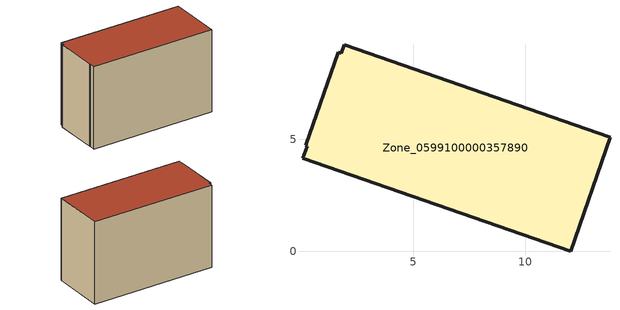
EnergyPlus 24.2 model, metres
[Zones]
Zone_0599100000357890
 floor ground (C_G): 0.25,4.7 0.2,4.72 1.65,8.88 1.77,8.85 1.91,9.22 13.78,5.09 12.02,0 0.04,4.14 z0
 wall outside (C_F): 0.2,4.72 0.25,4.7 0.04,4.14 12.02,0 13.78,5.09 1.91,9.22 1.77,8.85 1.65,8.88 0.2,4.72 z0:8.34
 roof outside (C_R): 1.91,9.22 1.77,8.85 1.65,8.88 0.2,4.72 0.25,4.7 0.04,4.14 12.02,0 13.78,5.09 z8.34
[BUILDING]
Pand.0599100000357890: North Axis=0; Terrain=City; Loads Convergence Tolerance Value=0.04; Temperature Convergence Tolerance Value=0.4; Solar Distribution=FullExterior; Maximum Number of Warmup Days=25; Minimum Number of Warmup Days=1
[Site:Location]
Rotterdam.The.Hague.AP_ZH_NLD Design_Conditions: Latitude=51.96; Longitude=4.45; Time Zone=1; Elevation=-4.5
[SITE:GROUNDTEMPERATURE:BUILDINGSURFACE]
18, 18, 18, 18, 18, 18, 18, 18, 18, 18, 18, 18
[MATERIAL] Thermal Absorptance=0.9; Solar Absorptance=0.7; Visible Absorptance=0.7
Name | Roughness | Thickness | Conductivity | Density | Specific Heat
G.TI.1992-2005 | MediumSmooth | 0.15 | 0.06 | 540 | 1210
F.TI.1992-2005 | Rough | 0.3 | 0.12 | 1920 | 840
R.TI.1992-2005 | MediumRough | 0.2 | 0.08 | 1500 | 1000
[CONSTRUCTION]
C_G: G.TI.1992-2005
C_F: F.TI.1992-2005
C_R: R.TI.1992-2005
[ZONE]
Zone_0599100000357890: Type=1; Multiplier=1; Ceiling Height=Autocalculate; Volume=Autocalculate; Floor Area=autocalculate; Part of Total Floor Area=Yes
[ZONEINFILTRATION:DESIGNFLOWRATE]
Infil_Zone_0599100000357890: Zone or ZoneList or Space or SpaceList=Zone_0599100000357890; Schedule=AlwaysOn; Design Flow Rate Calculation Method=Flow/Area; Flow Rate per Floor Area=0.0015; Constant Term Coefficient=1; Temperature Term Coefficient=0; Velocity Term Coefficient=0; Velocity Squared Term Coefficient=0
[HVACTEMPLATE:ZONE:IDEALLOADSAIRSYSTEM]
Zone_0599100000357890: Maximum Heating Supply Air Temperature=50; Minimum Cooling Supply Air Temperature=13; Maximum Heating Supply Air Humidity Ratio=0.0156; Minimum Cooling Supply Air Humidity Ratio=0.0077; Heating Limit=NoLimit; Cooling Limit=NoLimit; Dehumidification Control Type=ConstantSensibleHeatRatio; Cooling Sensible Heat Ratio=0.7; Dehumidification Setpoint=60; Humidification Control Type=None; Humidification Setpoint=30; Outdoor Air Method=None; Outdoor Air Flow Rate per Person=0.00944; Outdoor Air Flow Rate per Zone Floor Area=0; Outdoor Air Flow Rate per Zone=0; Demand Controlled Ventilation Type=None; Outdoor Air Economizer Type=NoEconomizer; Heat Recovery Type=None; Sensible Heat Recovery Effectiveness=0.7; Latent Heat Recovery Effectiveness=0.65
[ZONECONTROL:THERMOSTAT]
ThermostatControl_Zone_0599100000357890: Zone or ZoneList=Zone_0599100000357890; Control Type Schedule=DualSetpointControlType; Control 1=Thermostat_Zone_0599100000357890; Temperature Difference Between Cutout And Setpoint=0
[THERMOSTATSETPOINT:DUALSETPOINT]
Thermostat_Zone_0599100000357890: Heating Setpoint Temperature Schedule=HeatingSetpoint_Zone_0599100000357890; Cooling Setpoint Temperature Schedule=CoolingSetpoint_Zone_0599100000357890
[SCHEDULE:COMPACT]
HeatingSetpoint_Zone_0599100000357890: Through: 12/31, For: AllDays, Until: 24:00, 21
CoolingSetpoint_Zone_0599100000357890: Through: 12/31, For: AllDays, Until: 24:00, 24
DualSetpointControlType: Through: 12/31, For: AllDays, Until: 24:00, 4
AlwaysOn: Through: 12/31, For: AllDays, Until: 24:00, 1
